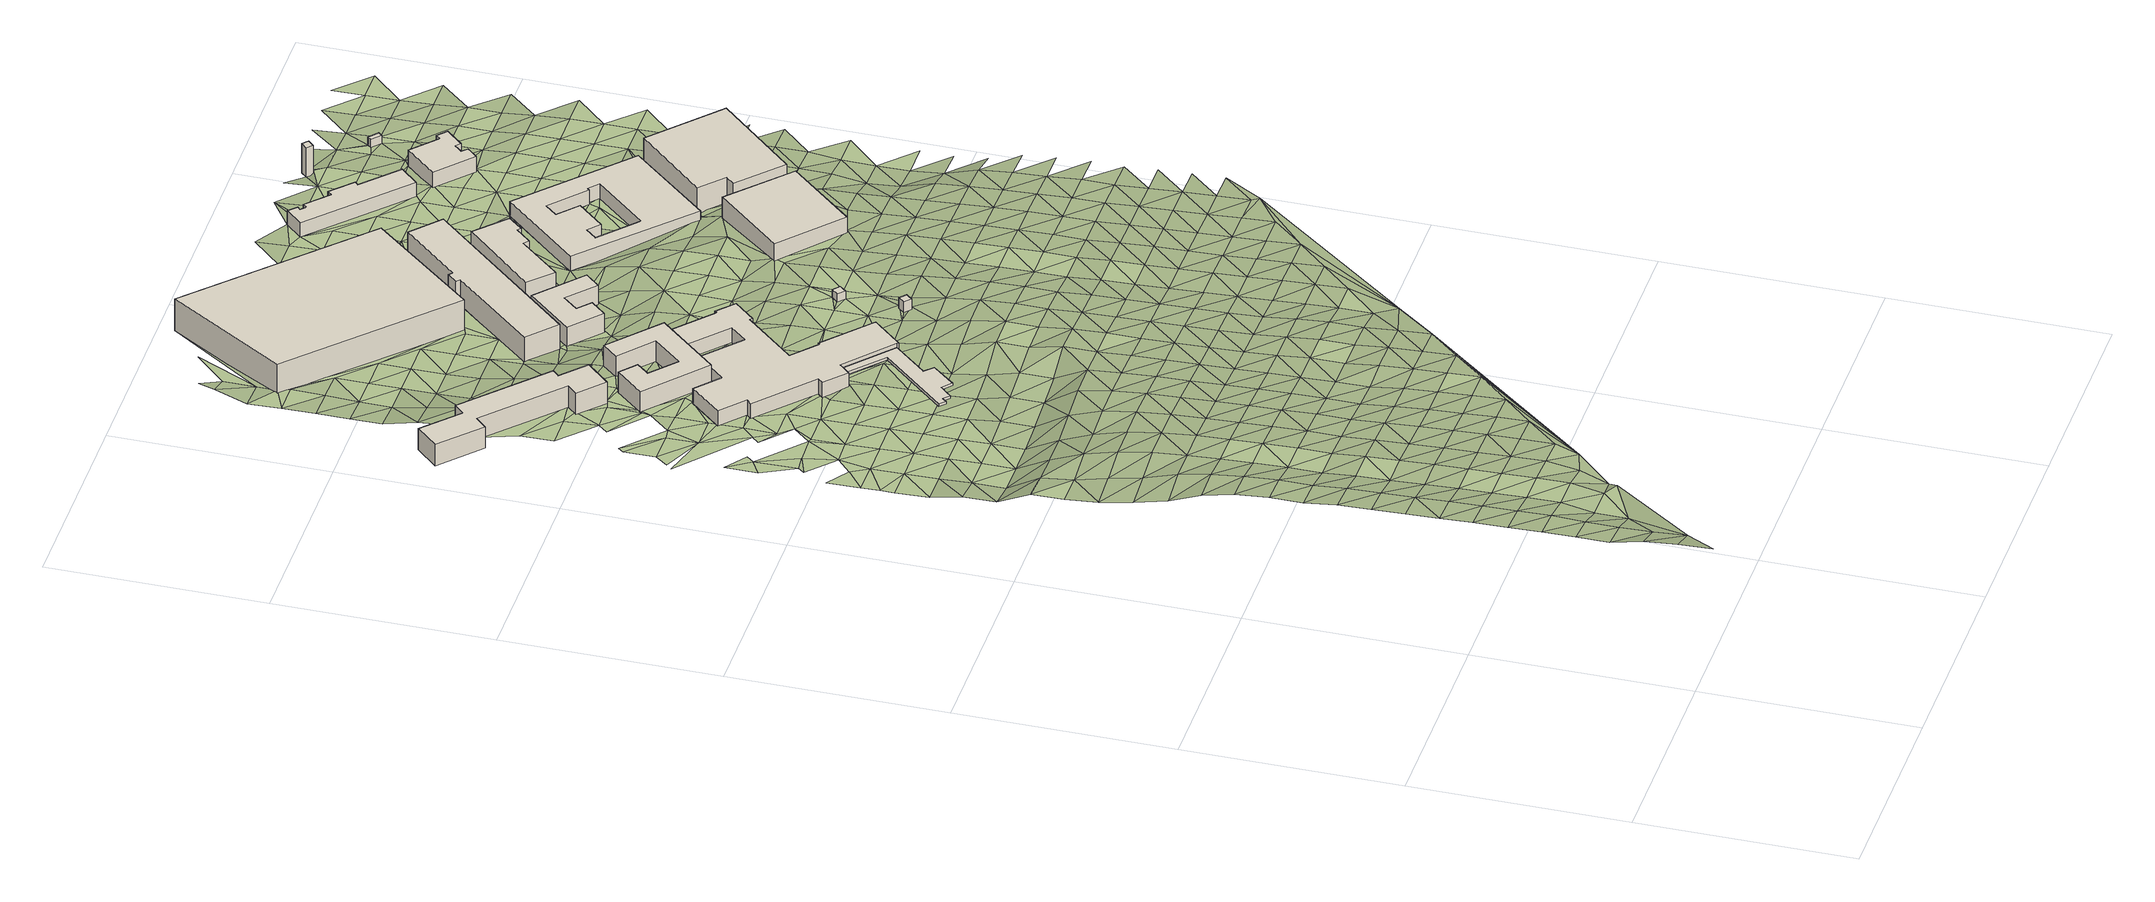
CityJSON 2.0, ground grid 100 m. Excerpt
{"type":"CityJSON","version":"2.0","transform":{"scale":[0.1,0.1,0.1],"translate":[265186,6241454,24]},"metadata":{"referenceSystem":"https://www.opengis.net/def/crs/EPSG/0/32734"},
"CityObjects":{
"building1":{"type":"Building","attributes":{"address":"Salt River Cape Town","building":"dormitory","building:levels":3,"beds":"45","residential":"university","building_height":9.7,"roof_height":46.94,"ground_height":37.24,"plus_code":"4FRW3F76+C26"},"geometry":[{"type":"Solid","lod":"1","boundaries":[[[[0,1,2,3]],[[1,4,5,2]],[[4,6,7,5]],[[6,8,9,7]],[[8,10,11,9]],[[10,12,13,11]],[[12,14,15,13]],[[14,16,17,15]],[[16,18,19,17]],[[18,20,21,19]],[[20,22,23,21]],[[22,0,3,23]],[[3,2,5,7,9,11,13,15,17,19,21,23]],[[22,20,18,16,14,12,10,8,6,4,1,0]]]]}]},
"building2":{"type":"Building","attributes":{"building":"roof","building:levels":1,"building_height":4.1,"roof_height":42.63,"ground_height":38.53,"bottom_roof_height":41.33,"plus_code":"4FRW3F66+V7G"},"geometry":[{"type":"Solid","lod":"1","boundaries":[[[[24,25,26,27]],[[25,28,29,26]],[[28,30,31,29]],[[30,32,33,31]],[[32,34,35,33]],[[34,36,37,35]],[[36,38,39,37]],[[38,40,41,39]],[[40,42,43,41]],[[42,44,45,43]],[[44,46,47,45]],[[46,24,27,47]],[[27,26,29,31,33,35,37,39,41,43,45,47]],[[46,44,42,40,38,36,34,32,30,28,25,24]]]]}]},
"building3":{"type":"Building","attributes":{"address":"Salt River Cape Town","building":"university","building:levels":2,"building_height":6.9,"roof_height":44.65,"ground_height":37.75,"plus_code":"4FRW3F76+358"},"geometry":[{"type":"Solid","lod":"1","boundaries":[[[[48,49,50,51]],[[49,52,53,50]],[[52,54,55,53]],[[54,56,57,55]],[[56,58,59,57]],[[58,60,61,59]],[[60,62,63,61]],[[62,64,65,63]],[[64,66,67,65]],[[66,68,69,67]],[[68,70,71,69]],[[70,72,73,71]],[[72,74,75,73]],[[74,76,77,75]],[[76,78,79,77]],[[78,80,81,79]],[[80,82,83,81]],[[82,84,85,83]],[[84,86,87,85]],[[86,88,89,87]],[[88,90,91,89]],[[90,92,93,91]],[[92,94,95,93]],[[94,96,97,95]],[[96,98,99,97]],[[98,48,51,99]],[[51,50,53,55,57,59,61,63,65,67,69,71,73,75,77,79,81,83,85,87,89,91,93,95,97,99]],[[98,96,94,92,90,88,86,84,82,80,78,76,74,72,70,68,66,64,62,60,58,56,54,52,49,48]]]]}]},
"building4":{"type":"Building","attributes":{"address":"Salt River Cape Town","building":"dormitory","building:levels":3,"beds":"45","residential":"university","building_height":9.7,"roof_height":46.88,"ground_height":37.18,"plus_code":"4FRW3F76+63X"},"geometry":[{"type":"Solid","lod":"1","boundaries":[[[[100,101,102,103]],[[101,104,105,102]],[[104,106,107,105]],[[106,108,109,107]],[[108,110,111,109]],[[110,112,113,111]],[[112,114,115,113]],[[114,116,117,115]],[[116,118,119,117]],[[118,100,103,119]],[[103,102,105,107,109,111,113,115,117,119]],[[118,116,114,112,110,108,106,104,101,100]]]]}]},
"building5":{"type":"Building","attributes":{"building":"guardhouse","building:levels":1,"building_height":4.1,"roof_height":46.44,"ground_height":42.34,"plus_code":"4FRW3F66+WF7"},"geometry":[{"type":"Solid","lod":"1","boundaries":[[[[120,121,122,123]],[[121,124,125,122]],[[124,126,127,125]],[[126,120,123,127]],[[123,122,125,127]],[[126,124,121,120]]]]}]},
"building6":{"type":"Building","attributes":{"building":"guardhouse","building:levels":1,"building_height":4.1,"roof_height":44.39,"ground_height":40.29,"plus_code":"4FRW3F76+2F8"},"geometry":[{"type":"Solid","lod":"1","boundaries":[[[[128,129,130,131]],[[129,132,133,130]],[[132,134,135,133]],[[134,128,131,135]],[[131,130,133,135]],[[134,132,129,128]]]]}]},
"building7":{"type":"Building","attributes":{"address":"358 on Victoria Victoria Road Cape Town","building":"commercial","building:levels":5,"building_height":15.3,"roof_height":44.76,"ground_height":29.46,"plus_code":"4FRW3F76+Q6G"},"geometry":[{"type":"Solid","lod":"1","boundaries":[[[[136,137,138,139]],[[137,140,141,138]],[[140,142,143,141]],[[142,136,139,143]],[[139,138,141,143]],[[142,140,137,136]]]]}]},
"building8":{"type":"Building","attributes":{"address":"Victoria Road Salt River Cape Town","building":"residential","building:levels":3,"building:flats":"25","residential":"student","building_height":9.7,"roof_height":38.97,"ground_height":29.27,"plus_code":"4FRW3F76+C8F"},"geometry":[{"type":"Solid","lod":"1","boundaries":[[[[144,145,146,147]],[[145,148,149,146]],[[148,150,151,149]],[[150,152,153,151]],[[152,154,155,153]],[[154,156,157,155]],[[156,158,159,157]],[[158,144,147,159]],[[147,146,149,151,153,155,157,159]],[[158,156,154,152,150,148,145,144]]]]}]},
"building9":{"type":"Building","attributes":{"address":"Victoria Road Salt River Cape Town","building":"residential","building:levels":4,"building:flats":"150","residential":"student","building_height":12.5,"roof_height":42.14,"ground_height":29.64,"plus_code":"4FRW3F76+G8G"},"geometry":[{"type":"Solid","lod":"1","boundaries":[[[[160,161,162,163]],[[161,164,165,162]],[[164,166,167,165]],[[166,168,169,167]],[[168,170,171,169]],[[170,172,173,171]],[[172,174,175,173]],[[174,160,163,175]],[[163,162,165,167,169,171,173,175]],[[174,172,170,168,166,164,161,160]]]]}]},
"building10":{"type":"Building","attributes":{"address":"Victoria Road Salt River Cape Town","building":"residential","building:levels":3,"building:flats":"25","residential":"student","building_height":9.7,"roof_height":38.89,"ground_height":29.19,"plus_code":"4FRW3F76+GFP"},"geometry":[{"type":"Solid","lod":"1","boundaries":[[[[176,177,178,179]],[[177,180,181,178]],[[180,182,183,181]],[[182,184,185,183]],[[184,186,187,185]],[[186,188,189,187]],[[188,190,191,189]],[[190,176,179,191]],[[179,178,181,183,185,187,189,191]],[[190,188,186,184,182,180,177,176]]]]}]},
"building11":{"type":"Building","attributes":{"address":"All Office 9 Browning Road Salt River 7925 Cape Town","building":"retail","building:levels":3,"building_height":9.7,"roof_height":46.3,"ground_height":36.6,"plus_code":"4FRW3F76+5M5"},"geometry":[{"type":"Solid","lod":"1","boundaries":[[[[192,193,194,195]],[[193,196,197,194]],[[196,198,199,197]],[[198,192,195,199]],[[195,194,197,199]],[[198,196,193,192]]]]}]},
"building12":{"type":"Building","attributes":{"building":"commercial","building:levels":2,"building_height":6.9,"roof_height":37.28,"ground_height":30.38,"plus_code":"4FRW3F76+CQF"},"geometry":[{"type":"Solid","lod":"1","boundaries":[[[[200,201,202,203]],[[201,204,205,202]],[[204,206,207,205]],[[206,200,203,207]],[[208,209,210,211]],[[209,212,213,210]],[[212,214,215,213]],[[214,216,217,215]],[[216,218,219,217]],[[218,220,221,219]],[[220,222,223,221]],[[222,224,225,223]],[[224,226,227,225]],[[226,208,211,227]],[[203,202,205,207],[211,210,213,215,217,219,221,223,225,227]],[[206,204,201,200],[226,224,222,220,218,216,214,212,209,208]]]]}]},
"building13":{"type":"Building","attributes":{"address":"Salt River Fire Station 346A Victoria Road Salt River 7925 Cape Town","building":"fire_station","building:levels":2,"amenity":"fire_station","operator":"City of Cape Town","building_height":6.9,"roof_height":35.78,"ground_height":28.88,"plus_code":"4FRW3F76+RH9"},"geometry":[{"type":"Solid","lod":"1","boundaries":[[[[228,229,230,231]],[[229,232,233,230]],[[232,234,235,233]],[[234,236,237,235]],[[236,238,239,237]],[[238,240,241,239]],[[240,242,243,241]],[[242,244,245,243]],[[244,246,247,245]],[[246,248,249,247]],[[248,250,251,249]],[[250,228,231,251]],[[231,230,233,235,237,239,241,243,245,247,249,251]],[[250,248,246,244,242,240,238,236,234,232,229,228]]]]}]},
"building14":{"type":"Building","attributes":{"address":"Fairland House 364B Victoria Road Salt River Cape Town","building":"commercial","building:levels":4,"building_height":12.5,"roof_height":46.32,"ground_height":33.82,"plus_code":"4FRW3F76+7RX"},"geometry":[{"type":"Solid","lod":"1","boundaries":[[[[252,253,254,255]],[[253,256,257,254]],[[256,258,259,257]],[[258,260,261,259]],[[260,262,263,261]],[[262,252,255,263]],[[255,254,257,259,261,263]],[[262,260,258,256,253,252]]]]}]},
"building15":{"type":"Building","attributes":{"building":"yes","building:levels":5,"building_height":15.3,"roof_height":41.51,"ground_height":26.21,"plus_code":"4FRW3F76+WP2"},"geometry":[{"type":"Solid","lod":"1","boundaries":[[[[264,265,266,267]],[[265,268,269,266]],[[268,270,271,269]],[[270,264,267,271]],[[267,266,269,271]],[[270,268,265,264]]]]}]},
"building16":{"type":"Building","attributes":{"address":"Beth Uriel 289 Victoria Road Salt River 7925 Cape Town","building":"residential","building:levels":2,"beds":"30","amenity":"social_facility","social_facility":"shelter","building_height":6.9,"roof_height":35.76,"ground_height":28.86,"plus_code":"4FRW3F76+PQ3"},"geometry":[{"type":"Solid","lod":"1","boundaries":[[[[272,273,274,275]],[[273,276,277,274]],[[276,278,279,277]],[[278,280,281,279]],[[280,282,283,281]],[[282,284,285,283]],[[284,286,287,285]],[[286,288,289,287]],[[288,290,291,289]],[[290,272,275,291]],[[275,274,277,279,281,283,285,287,289,291]],[[290,288,286,284,282,280,278,276,273,272]]]]}]},
"building17":{"type":"Building","attributes":{"address":"Me’Kasi Coffee","building":"retail","building:levels":1,"amenity":"cafe","building_height":4.1,"roof_height":30.56,"ground_height":26.46,"plus_code":"4FRW3F76+RRF"},"geometry":[{"type":"Solid","lod":"1","boundaries":[[[[292,293,294,295]],[[293,296,297,294]],[[296,298,299,297]],[[298,292,295,299]],[[295,294,297,299]],[[298,296,293,292]]]]}]},
"terrain1":{"type":"TINRelief","geometry":[{"type":"CompositeSurface","lod":"1","boundaries":[[[300,301,302]],[[303,300,302]],[[303,304,305]],[[302,304,303]],[[306,305,307]],[[304,307,305]],[[308,306,309]],[[307,309,306]],[[310,308,311]],[[304,302,312]],[[309,311,308]],[[307,304,312]],[[313,314,310]],[[309,307,312]],[[311,313,310]],[[315,316,314]],[[309,317,311]],[[313,315,314]],[[317,309,312]],[[318,316,319]],[[302,320,312]],[[313,311,321]],[[315,322,316]],[[311,317,321]],[[323,318,319]],[[316,322,319]],[[315,313,324]],[[321,324,313]],[[325,323,326]],[[317,312,327]],[[322,315,328]],[[326,323,319]],[[317,327,321]],[[324,328,315]],[[325,329,330]],[[331,319,322]],[[326,329,325]],[[327,312,320]],[[324,321,332]],[[322,328,331]],[[333,334,330]],[[332,321,327]],[[335,326,319]],[[329,333,330]],[[328,324,336]],[[319,331,335]],[[337,334,338]],[[336,324,332]],[[326,339,329]],[[334,333,338]],[[328,340,331]],[[335,339,326]],[[332,327,341]],[[342,337,343]],[[341,327,320]],[[340,328,336]],[[333,329,344]],[[338,343,337]],[[335,331,345]],[[339,344,329]],[[346,342,347]],[[336,332,348]],[[331,340,345]],[[338,333,349]],[[348,332,341]],[[343,347,342]],[[339,335,350]],[[344,349,333]],[[351,352,346]],[[340,336,353]],[[345,350,335]],[[354,343,338]],[[346,347,351]],[[348,353,336]],[[349,354,338]],[[355,352,356]],[[344,339,357]],[[345,340,358]],[[350,359,339]],[[360,347,343]],[[351,356,352]],[[353,358,340]],[[348,341,361]],[[349,344,357]],[[339,359,357]],[[354,360,343]],[[362,350,345]],[[347,363,351]],[[355,364,365]],[[353,348,361]],[[356,366,355]],[[358,362,345]],[[354,349,367]],[[360,363,347]],[[365,364,368]],[[369,359,350]],[[364,355,366]],[[357,367,349]],[[370,356,351]],[[358,353,371]],[[362,369,350]],[[363,370,351]],[[371,353,361]],[[372,368,373]],[[360,354,374]],[[367,375,354]],[[376,366,356]],[[357,359,377]],[[368,364,373]],[[369,378,359]],[[362,358,379]],[[363,360,374]],[[370,376,356]],[[354,375,374]],[[371,380,358]],[[367,357,377]],[[359,378,377]],[[381,382,372]],[[364,366,383]],[[369,362,379]],[[372,373,384]],[[358,380,379]],[[370,363,385]],[[376,383,366]],[[375,367,386]],[[372,384,381]],[[374,385,363]],[[387,388,382]],[[373,364,389]],[[378,369,390]],[[371,361,391]],[[377,386,367]],[[383,389,364]],[[379,390,369]],[[370,392,376]],[[375,393,374]],[[380,371,391]],[[385,394,370]],[[382,381,387]],[[395,388,396]],[[397,384,373]],[[386,393,375]],[[383,376,392]],[[377,378,398]],[[380,391,379]],[[370,394,392]],[[389,397,373]],[[390,399,378]],[[396,400,395]],[[385,374,401]],[[396,388,387]],[[381,384,402]],[[386,377,398]],[[378,399,398]],[[393,401,374]],[[403,404,400]],[[405,389,383]],[[390,379,406]],[[397,402,384]],[[407,408,404]],[[394,385,409]],[[383,392,405]],[[391,406,379]],[[391,361,410]],[[396,403,400]],[[393,386,411]],[[401,409,385]],[[407,404,403]],[[387,381,412]],[[399,390,413]],[[402,414,381]],[[398,411,386]],[[397,389,415]],[[389,405,416]],[[406,413,390]],[[387,412,396]],[[392,394,417]],[[409,418,394]],[[381,414,412]],[[397,415,402]],[[399,419,398]],[[401,393,420]],[[389,416,415]],[[411,421,393]],[[394,418,417]],[[413,419,399]],[[422,407,403]],[[423,403,396]],[[405,392,424]],[[425,426,427]],[[409,401,420]],[[406,391,410]],[[393,421,420]],[[425,428,429]],[[430,427,426]],[[411,398,431]],[[423,396,412]],[[422,429,428]],[[402,432,414]],[[416,405,424]],[[413,406,410]],[[402,415,433]],[[424,392,417]],[[419,431,398]],[[425,429,426]],[[410,361,434]],[[418,409,435]],[[436,430,426]],[[403,437,422]],[[421,411,438]],[[437,403,423]],[[402,433,432]],[[420,435,409]],[[414,439,412]],[[413,440,419]],[[431,438,411]],[[416,441,415]],[[424,442,416]],[[440,413,410]],[[412,439,423]],[[417,418,443]],[[421,444,420]],[[426,429,445]],[[422,445,429]],[[435,446,418]],[[414,432,439]],[[447,448,449]],[[422,437,450]],[[441,433,415]],[[431,419,451]],[[416,442,441]],[[438,444,421]],[[418,446,443]],[[419,440,451]],[[422,450,445]],[[452,453,447]],[[454,424,417]],[[435,420,455]],[[448,456,457]],[[437,423,458]],[[432,433,459]],[[438,431,460]],[[461,434,361]],[[423,439,462]],[[444,455,420]],[[424,454,442]],[[459,433,441]],[[456,448,447]],[[454,417,443]],[[451,460,431]],[[463,457,456]],[[458,450,437]],[[446,435,464]],[[440,410,434]],[[450,465,445]],[[423,462,458]],[[444,438,466]],[[455,464,435]],[[439,432,467]],[[440,434,451]],[[432,459,468]],[[460,466,438]],[[469,470,453]],[[441,442,471]],[[472,445,465]],[[473,463,456]],[[442,454,474]],[[453,475,447]],[[472,470,469]],[[467,462,439]],[[473,456,447]],[[476,465,450]],[[446,477,443]],[[432,468,467]],[[464,478,446]],[[450,458,479]],[[475,453,470]],[[460,451,480]],[[455,444,481]],[[442,474,471]],[[444,466,482]],[[459,441,483]],[[443,477,454]],[[475,484,447]],[[446,478,477]],[[485,473,447]],[[450,479,476]],[[480,451,434]],[[472,465,476]],[[361,486,461]],[[487,488,489]],[[462,490,458]],[[455,481,464]],[[485,447,484]],[[444,482,481]],[[483,468,459]],[[466,460,491]],[[462,467,490]],[[483,441,471]],[[492,475,470]],[[487,493,488]],[[494,470,472]],[[495,474,454]],[[491,460,480]],[[496,479,458]],[[497,478,464]],[[495,454,477]],[[485,498,473]],[[499,500,489]],[[494,492,470]],[[501,484,475]],[[482,466,502]],[[494,472,476]],[[503,493,504]],[[458,490,496]],[[497,464,481]],[[467,468,505]],[[498,506,473]],[[475,492,501]],[[468,483,507]],[[502,466,491]],[[506,503,504]],[[508,476,479]],[[509,471,474]],[[480,434,461]],[[499,489,488]],[[495,510,474]],[[488,493,511]],[[490,467,505]],[[477,478,512]],[[513,485,484]],[[478,497,514]],[[468,507,505]],[[496,508,479]],[[471,509,483]],[[491,480,461]],[[515,516,517]],[[518,481,482]],[[485,513,498]],[[474,510,509]],[[482,502,519]],[[503,520,493]],[[511,493,520]],[[521,516,515]],[[477,512,495]],[[478,514,512]],[[522,503,506]],[[523,494,476]],[[486,361,524]],[[525,496,490]],[[499,488,511]],[[476,508,526]],[[482,519,518]],[[506,498,527]],[[492,494,528]],[[503,522,520]],[[507,483,529]],[[497,481,530]],[[525,490,505]],[[522,506,527]],[[523,476,526]],[[510,495,531]],[[502,491,532]],[[509,529,483]],[[461,533,491]],[[498,513,527]],[[534,511,520]],[[514,497,530]],[[535,521,536]],[[522,534,520]],[[515,537,521]],[[531,495,512]],[[530,481,518]],[[517,538,515]],[[508,496,539]],[[519,502,532]],[[540,496,525]],[[528,494,523]],[[491,533,532]],[[541,505,507]],[[542,535,536]],[[536,521,537]],[[529,543,507]],[[526,508,544]],[[522,545,534]],[[510,546,509]],[[517,547,538]],[[539,496,540]],[[510,531,548]],[[505,541,525]],[[514,549,512]],[[550,518,519]],[[527,551,522]],[[530,552,514]],[[507,543,541]],[[544,523,526]],[[542,553,554]],[[544,508,539]],[[510,548,546]],[[532,550,519]],[[513,551,527]],[[555,529,509]],[[461,486,533]],[[514,552,549]],[[553,542,536]],[[513,556,551]],[[534,545,557]],[[515,558,537]],[[531,512,559]],[[515,538,560]],[[561,554,562]],[[563,540,525]],[[529,555,543]],[[564,530,518]],[[534,557,565]],[[525,541,566]],[[509,546,555]],[[518,550,567]],[[559,548,531]],[[568,532,533]],[[544,539,569]],[[562,554,553]],[[515,560,558]],[[559,512,549]],[[547,570,571]],[[572,557,545]],[[530,564,552]],[[573,536,537]],[[525,566,563]],[[571,570,565]],[[564,518,567]],[[574,561,575]],[[539,540,576]],[[538,547,577]],[[533,486,568]],[[556,578,551]],[[579,580,572]],[[541,543,581]],[[536,573,553]],[[582,546,548]],[[550,532,583]],[[584,561,562]],[[573,537,558]],[[579,585,580]],[[543,555,586]],[[571,577,547]],[[557,572,587]],[[565,557,587]],[[569,539,576]],[[588,560,538]],[[575,561,584]],[[576,540,563]],[[582,548,559]],[[581,566,541]],[[576,589,569]],[[549,552,590]],[[567,550,583]],[[538,577,588]],[[552,564,591]],[[543,586,581]],[[583,532,568]],[[574,575,592]],[[593,574,592]],[[594,571,565]],[[595,562,553]],[[558,560,596]],[[555,546,597]],[[552,591,590]],[[553,573,598]],[[546,582,599]],[[100,565,587]],[[571,594,577]],[[600,559,549]],[[567,601,564]],[[587,572,602]],[[596,560,588]],[[572,580,602]],[[580,585,602]],[[595,584,562]],[[563,566,603]],[[597,586,555]],[[604,589,576]],[[553,598,595]],[[566,581,605]],[[546,599,597]],[[601,567,583]],[[584,595,575]],[[594,565,100]],[[604,576,563]],[[600,549,590]],[[606,593,592]],[[607,591,564]],[[573,558,608]],[[582,559,609]],[[558,596,610]],[[524,568,486]],[[566,605,603]],[[551,578,611]],[[593,606,612]],[[563,613,604]],[[614,588,577]],[[581,586,615]],[[577,594,616]],[[607,564,601]],[[613,563,603]],[[617,578,618]],[[619,620,621]],[[608,598,573]],[[609,599,582]],[[583,568,622]],[[608,558,610]],[[615,586,597]],[[609,559,600]],[[618,578,623]],[[577,616,614]],[[621,620,624]],[[625,575,595]],[[605,581,626]],[[596,588,627]],[[590,591,628]],[[619,629,620]],[[601,583,622]],[[607,630,591]],[[598,625,595]],[[578,617,611]],[[626,581,615]],[[622,568,524]],[[631,594,100]],[[606,592,632]],[[627,610,596]],[[613,603,633]],[[634,597,599]],[[600,590,628]],[[627,588,614]],[[591,630,628]],[[625,598,608]],[[599,609,635]],[[618,636,617]],[[616,594,631]],[[605,637,603]],[[607,601,638]],[[621,624,639]],[[618,623,636]],[[640,620,629]],[[631,100,641]],[[100,611,641]],[[637,605,626]],[[599,635,634]],[[642,614,616]],[[622,638,601]],[[140,592,575]],[[633,643,613]],[[624,620,640]],[[615,597,644]],[[600,645,609]],[[646,611,617]],[[603,647,633]],[[630,607,648]],[[649,608,610]],[[643,650,629]],[[650,640,629]],[[610,627,651]],[[628,645,600]],[[627,614,642]],[[626,615,644]],[[616,631,652]],[[653,642,616]],[[647,603,637]],[[634,644,597]],[[607,638,648]],[[625,654,575]],[[625,608,649]],[[655,635,609]],[[649,610,651]],[[616,652,653]],[[640,656,624]],[[645,655,609]],[[639,624,657]],[[658,611,646]],[[633,659,643]],[[628,630,660]],[[657,624,656]],[[611,661,641]],[[630,648,662]],[[633,647,659]],[[622,524,663]],[[664,627,642]],[[631,641,665]],[[637,626,666]],[[634,635,667]],[[622,663,638]],[[644,668,626]],[[669,652,631]],[[670,650,643]],[[651,627,664]],[[640,650,670]],[[628,660,645]],[[72,658,646]],[[630,662,660]],[[655,667,635]],[[611,658,661]],[[637,666,647]],[[626,668,666]],[[665,641,661]],[[669,653,652]],[[631,665,669]],[[648,638,671]],[[643,659,670]],[[656,672,657]],[[625,649,654]],[[673,649,651]],[[674,644,634]],[[675,655,645]],[[658,72,70]],[[667,676,634]],[[647,677,659]],[[678,656,640]],[[671,662,648]],[[673,651,664]],[[670,679,640]],[[675,645,660]],[[671,638,663]],[[672,68,657]],[[661,658,680]],[[644,674,668]],[[70,680,658]],[[647,666,681]],[[634,676,674]],[[669,682,653]],[[659,683,670]],[[120,659,677]],[[647,681,677]],[[672,656,678]],[[659,120,683]],[[640,679,678]],[[669,665,684]],[[660,662,685]],[[524,686,663]],[[667,655,687]],[[70,68,688]],[[655,675,689]],[[673,654,649]],[[688,680,70]],[[668,690,666]],[[661,691,665]],[[685,662,671]],[[642,692,664]],[[664,654,673]],[[680,691,661]],[[668,674,690]],[[655,689,687]],[[68,672,693]],[[670,129,679]],[[694,676,667]],[[695,670,683]],[[677,681,696]],[[672,678,693]],[[677,696,697]],[[666,698,681]],[[675,660,699]],[[700,684,665]],[[660,685,701]],[[702,688,68]],[[683,697,695]],[[682,669,144]],[[679,134,678]],[[680,688,702]],[[695,129,670]],[[686,671,663]],[[703,679,129]],[[691,700,665]],[[698,666,690]],[[667,687,694]],[[703,134,679]],[[695,697,696]],[[674,676,704]],[[689,675,699]],[[682,705,653]],[[699,660,701]],[[693,702,68]],[[700,706,684]],[[654,664,692]],[[685,671,707]],[[674,704,690]],[[681,708,696]],[[681,698,709]],[[676,694,704]],[[524,710,686]],[[711,706,712]],[[691,680,713]],[[693,678,714]],[[702,715,680]],[[134,714,678]],[[695,716,129]],[[711,712,154]],[[132,129,716]],[[707,701,685]],[[708,695,696]],[[687,689,717]],[[681,709,708]],[[707,671,686]],[[699,718,689]],[[698,690,719]],[[691,713,700]],[[134,132,714]],[[680,715,713]],[[720,706,700]],[[721,702,693]],[[716,714,132]],[[682,144,705]],[[719,690,704]],[[689,718,717]],[[720,712,706]],[[722,694,687]],[[654,692,723]],[[714,721,693]],[[154,712,720]],[[695,724,716]],[[709,698,725]],[[726,699,701]],[[695,708,727]],[[701,707,728]],[[729,715,702]],[[730,700,713]],[[725,698,719]],[[687,717,722]],[[720,700,730]],[[731,704,694]],[[699,726,718]],[[695,727,724]],[[729,702,721]],[[726,701,728]],[[732,654,723]],[[177,705,144]],[[716,733,714]],[[715,734,713]],[[707,686,710]],[[704,731,719]],[[735,708,709]],[[709,725,736]],[[694,722,731]],[[144,180,177]],[[715,729,734]],[[716,724,733]],[[180,144,737]],[[720,730,738]],[[728,707,710]],[[727,708,735]],[[718,739,717]],[[740,721,714]],[[709,736,735]],[[718,726,741]],[[174,653,705]],[[737,720,738]],[[732,723,742]],[[710,524,743]],[[730,713,744]],[[725,719,745]],[[734,746,713]],[[719,731,747]],[[714,733,740]],[[718,741,739]],[[729,721,748]],[[724,727,749]],[[722,717,750]],[[728,751,726]],[[752,705,177]],[[742,753,732]],[[744,738,730]],[[736,725,745]],[[180,737,754]],[[719,747,745]],[[744,713,746]],[[751,728,710]],[[727,735,749]],[[654,732,755]],[[748,721,740]],[[717,739,750]],[[756,734,729]],[[738,757,737]],[[731,722,758]],[[759,741,726]],[[760,140,755]],[[733,724,761]],[[748,762,729]],[[724,749,763]],[[759,726,751]],[[754,737,206]],[[734,756,746]],[[758,747,731]],[[736,764,735]],[[756,729,762]],[[738,744,757]],[[745,765,736]],[[722,750,758]],[[733,761,740]],[[724,763,761]],[[754,766,180]],[[737,757,206]],[[739,741,767]],[[736,765,764]],[[741,759,768]],[[769,732,753]],[[748,740,761]],[[744,746,770]],[[751,710,771]],[[749,735,772]],[[773,745,747]],[[752,177,176]],[[770,746,756]],[[747,758,774]],[[741,768,767]],[[766,754,206]],[[772,763,749]],[[775,750,739]],[[759,751,771]],[[752,174,705]],[[772,735,764]],[[760,776,777]],[[778,757,744]],[[745,773,765]],[[180,766,182]],[[747,774,773]],[[779,762,748]],[[776,760,780]],[[770,778,744]],[[739,767,775]],[[778,206,757]],[[756,762,779]],[[758,750,781]],[[782,748,761]],[[760,755,780]],[[782,761,763]],[[732,783,755]],[[769,783,732]],[[765,784,764]],[[768,759,785]],[[763,772,786]],[[771,787,759]],[[779,770,756]],[[774,758,781]],[[765,773,784]],[[781,750,775]],[[743,771,710]],[[763,786,782]],[[759,787,785]],[[182,766,184]],[[188,766,206]],[[772,764,788]],[[767,768,789]],[[790,752,176]],[[780,755,791]],[[780,792,776]],[[774,793,773]],[[770,794,778]],[[788,764,784]],[[174,752,790]],[[766,188,184]],[[780,791,792]],[[793,774,781]],[[770,779,794]],[[768,785,789]],[[795,779,748]],[[796,786,772]],[[797,775,767]],[[206,778,798]],[[773,799,784]],[[771,743,787]],[[788,796,772]],[[755,783,800]],[[186,184,188]],[[783,769,800]],[[776,792,801]],[[799,773,793]],[[767,789,797]],[[786,802,782]],[[803,781,775]],[[804,785,787]],[[769,174,805]],[[176,174,790]],[[806,791,755]],[[807,808,809]],[[800,769,805]],[[810,788,784]],[[776,801,811]],[[796,802,786]],[[794,798,778]],[[206,204,188]],[[806,792,791]],[[781,803,793]],[[794,779,795]],[[810,784,799]],[[803,775,797]],[[807,809,812]],[[787,743,804]],[[800,806,755]],[[812,809,813]],[[174,176,814]],[[782,802,815]],[[788,816,796]],[[817,789,785]],[[792,228,801]],[[818,190,188]],[[804,819,785]],[[814,176,190]],[[788,810,816]],[[174,820,805]],[[820,800,805]],[[821,799,793]],[[789,817,797]],[[792,806,822]],[[793,803,823]],[[785,819,817]],[[228,792,822]],[[794,795,798]],[[812,824,807]],[[188,204,818]],[[814,820,174]],[[796,825,802]],[[799,821,810]],[[811,801,826]],[[793,823,821]],[[796,816,827]],[[228,826,801]],[[806,800,828]],[[807,824,829]],[[192,782,815]],[[190,818,204]],[[795,830,798]],[[803,797,831]],[[800,820,828]],[[832,804,743]],[[796,827,825]],[[817,833,797]],[[204,814,190]],[[834,812,813]],[[802,835,815]],[[804,832,819]],[[798,830,836]],[[830,795,837]],[[806,838,822]],[[812,834,824]],[[839,840,841]],[[831,823,803]],[[841,840,829]],[[810,842,816]],[[838,228,822]],[[810,821,843]],[[797,833,831]],[[820,814,844]],[[836,830,837]],[[828,838,806]],[[802,825,835]],[[842,827,816]],[[819,845,817]],[[810,843,842]],[[834,829,824]],[[844,814,204]],[[837,795,192]],[[846,836,837]],[[847,848,849]],[[821,823,850]],[[851,839,841]],[[841,829,851]],[[823,831,852]],[[853,815,835]],[[849,848,854]],[[855,834,813]],[[828,820,856]],[[825,827,857]],[[833,817,858]],[[815,853,192]],[[844,859,820]],[[860,228,838]],[[850,843,821]],[[823,852,850]],[[857,827,842]],[[829,834,851]],[[838,828,856]],[[849,861,826]],[[856,820,859]],[[831,833,862]],[[849,854,861]],[[837,192,863]],[[798,836,864]],[[835,825,865]],[[866,867,854]],[[868,844,204]],[[825,857,869]],[[852,831,862]],[[855,851,834]],[[842,843,870]],[[843,850,871]],[[867,861,854]],[[872,192,853]],[[851,855,873]],[[835,865,853]],[[859,844,868]],[[867,866,874]],[[825,869,865]],[[838,856,860]],[[875,868,204]],[[872,863,192]],[[843,871,870]],[[876,875,204]],[[852,877,850]],[[857,842,878]],[[879,872,853]],[[859,880,856]],[[878,869,857]],[[881,867,874]],[[868,882,859]],[[878,842,870]],[[879,853,865]],[[874,883,884]],[[861,867,881]],[[871,850,885]],[[872,886,863]],[[860,856,880]],[[882,880,859]],[[876,204,864]],[[881,874,884]],[[875,887,868]],[[888,232,883]],[[872,879,886]],[[864,836,889]],[[890,865,869]],[[870,871,891]],[[887,875,876]],[[869,878,892]],[[860,880,232]],[[884,883,893]],[[886,894,863]],[[869,892,890]],[[893,883,232]],[[868,895,882]],[[870,896,878]],[[879,865,897]],[[887,898,868]],[[884,899,881]],[[882,895,880]],[[886,879,897]],[[895,868,898]],[[899,884,893]],[[897,865,890]],[[900,887,876]],[[892,878,901]],[[881,264,902]],[[903,876,864]],[[232,880,272]],[[900,876,903]],[[863,894,252]],[[904,264,881]],[[232,272,893]],[[899,905,881]],[[881,905,904]],[[886,906,894]],[[907,898,887]],[[908,890,892]],[[897,909,886]],[[887,900,907]],[[899,893,910]],[[886,909,906]],[[911,864,889]],[[911,903,864]],[[895,898,912]],[[904,905,268]],[[893,272,910]],[[900,903,911]],[[913,897,890]],[[907,912,898]],[[905,899,914]],[[889,915,911]],[[894,906,916]],[[917,918,919]],[[920,918,895]],[[921,917,919]],[[897,913,909]],[[910,914,899]],[[889,252,915]],[[900,922,907]],[[920,895,912]],[[905,923,268]],[[894,916,252]],[[910,272,924]],[[918,920,919]],[[911,922,900]],[[914,923,905]],[[925,906,909]],[[926,910,924]],[[927,912,907]],[[919,920,928]],[[922,927,907]],[[252,929,915]],[[268,923,930]],[[293,914,910]],[[925,916,906]],[[931,911,915]],[[928,932,919]],[[915,929,933]],[[934,910,926]],[[935,920,912]],[[936,923,914]],[[928,926,932]],[[922,911,931]],[[910,934,293]],[[915,933,931]],[[927,935,912]],[[936,914,293]],[[928,934,926]],[[916,937,252]],[[298,923,936]],[[920,938,928]],[[922,939,927]],[[940,929,252]],[[935,938,920]],[[298,941,923]],[[933,929,940]],[[939,922,931]],[[293,934,942]],[[942,298,296]],[[942,296,293]],[[943,934,928]],[[944,935,927]],[[938,943,928]],[[942,941,298]],[[923,941,945]],[[944,927,939]],[[942,934,946]],[[947,931,933]],[[938,935,948]],[[943,946,934]],[[939,931,947]],[[948,935,944]],[[949,941,942]],[[950,943,938]],[[946,949,942]],[[938,948,950]],[[944,939,951]],[[946,943,952]],[[949,953,941]],[[951,948,944]],[[952,943,950]],[[941,953,954]],[[955,949,946]],[[946,952,955]],[[950,948,956]],[[953,949,957]],[[956,952,950]],[[957,949,955]],[[958,954,953]],[[953,957,958]],[[955,952,959]],[[959,957,955]],[[960,958,957]],[[958,960,961]]]}]}
},
"vertices":[
[7,5552,119],[190,5382,119],[190,5382,229],[7,5552,229],[239,5434,119],[239,5434,229],[573,5124,119],[573,5124,229],[530,5078,119],[530,5078,229],[645,4972,119],[645,4972,229],[748,5082,119],[748,5082,229],[637,5185,119],[637,5185,229],[665,5216,119],[665,5216,229],[308,5548,119],[308,5548,229],[264,5502,119],[264,5502,229],[102,5653,119],[102,5653,229],
[1041,4037,173],[1199,3894,173],[1199,3894,186],[1041,4037,186],[926,3591,173],[926,3591,186],[954,3566,173],[954,3566,186],[970,3585,173],[970,3585,186],[998,3559,173],[998,3559,186],[1048,3613,173],[1048,3613,186],[1090,3575,173],[1090,3575,186],[1182,3681,173],[1182,3681,186],[1143,3719,173],[1143,3719,186],[1280,3873,173],[1280,3873,186],[1065,4063,173],[1065,4063,186],
[1041,4037,129],[1065,4063,129],[1065,4063,206],[1041,4037,206],[1280,3873,129],[1280,3873,206],[1287,3867,129],[1287,3867,206],[1410,4003,129],[1410,4003,206],[1195,4195,129],[1195,4195,206],[1188,4188,129],[1188,4188,206],[1074,4290,129],[1074,4290,206],[1282,4522,129],[1282,4522,206],[1293,4512,129],[1293,4512,206],[1382,4610,129],[1382,4610,206],[1302,4681,129],[1302,4681,206],[1294,4671,129],[1294,4671,206],[1122,4825,129],[1122,4825,206],[1035,4730,129],[1035,4730,206],[1203,4579,129],[1203,4579,206],[1134,4503,129],[1134,4503,206],[962,4657,129],[962,4657,206],[839,4521,129],[839,4521,206],[730,4618,129],[730,4618,206],[599,4473,129],[599,4473,206],[709,4374,129],[709,4374,206],[687,4351,129],[687,4351,206],[939,4124,129],[939,4124,206],[919,4101,129],[919,4101,206],[1017,4013,129],[1017,4013,206],
[902,5060,123],[838,4989,123],[838,4989,229],[902,5060,229],[991,4854,123],[991,4854,229],[873,4721,123],[873,4721,229],[755,4825,123],[755,4825,229],[805,4882,123],[805,4882,229],[730,4948,123],[730,4948,229],[615,4818,123],[615,4818,229],[885,4580,123],[885,4580,229],[1132,4857,123],[1132,4857,229],
[1556,3920,170],[1587,3893,170],[1587,3893,224],[1556,3920,224],[1613,3923,170],[1613,3923,224],[1582,3950,170],[1582,3950,224],
[1566,4215,163],[1597,4188,163],[1597,4188,204],[1566,4215,204],[1624,4219,163],[1624,4219,204],[1593,4245,163],[1593,4245,204],
[1094,5727,44],[1509,6209,44],[1509,6209,208],[1094,5727,208],[772,6912,44],[772,6912,208],[425,6363,44],[425,6363,208],
[1280,5484,51],[1094,5276,51],[1094,5276,150],[1280,5484,150],[1237,5150,51],[1237,5150,150],[1300,5221,51],[1300,5221,150],[1240,5275,51],[1240,5275,150],[1301,5344,51],[1301,5344,150],[1429,5230,51],[1429,5230,150],[1490,5298,51],[1490,5298,150],
[1547,6101,51],[1309,5837,51],[1309,5837,181],[1547,6101,181],[1291,5853,51],[1291,5853,181],[1250,5808,51],[1250,5808,181],[1268,5792,51],[1268,5792,181],[931,5418,51],[931,5418,181],[1065,5299,51],[1065,5299,181],[1680,5982,51],[1680,5982,181],
[1666,5856,52],[1369,5532,52],[1369,5532,149],[1666,5856,149],[1473,5429,52],[1473,5429,149],[1642,5619,52],[1642,5619,149],[1665,5599,52],[1665,5599,149],[1730,5671,52],[1730,5671,149],[1746,5658,52],[1746,5658,149],[1804,5725,52],[1804,5725,149],
[2365,4622,107],[2095,4870,107],[2095,4870,223],[2365,4622,223],[1822,4564,107],[1822,4564,223],[2095,4320,107],[2095,4320,223],
[2095,4965,58],[2418,5329,58],[2418,5329,133],[2095,4965,133],[1946,5763,58],[1946,5763,133],[1623,5408,58],[1623,5408,133],[1956,5605,58],[2117,5461,58],[2117,5461,133],[1956,5605,133],[2125,5470,58],[2125,5470,133],[2170,5429,58],[2170,5429,133],[1955,5190,58],[1955,5190,133],[1786,5342,58],[1786,5342,133],[1831,5392,58],[1831,5392,133],[1885,5343,58],[1885,5343,133],[1998,5468,58],[1998,5468,133],[1906,5550,58],[1906,5550,133],
[1574,6583,45],[1992,6188,45],[1992,6188,118],[1574,6583,118],[2072,6272,45],[2072,6272,118],[1912,6423,45],[1912,6423,118],[1927,6439,45],[1927,6439,118],[1829,6532,45],[1829,6532,118],[1810,6513,45],[1810,6513,118],[1710,6608,45],[1710,6608,118],[1693,6590,45],[1693,6590,118],[1671,6611,45],[1671,6611,118],[1684,6625,45],[1684,6625,118],[1647,6660,45],[1647,6660,118],
[2730,5029,76],[2425,5307,76],[2425,5307,223],[2730,5029,223],[2132,4989,76],[2132,4989,223],[2240,4890,76],[2240,4890,223],[2204,4851,76],[2204,4851,223],[2400,4671,76],[2400,4671,223],
[2036,6685,22],[2061,6662,22],[2061,6662,175],[2036,6685,175],[2087,6689,22],[2087,6689,175],[2062,6712,22],[2062,6712,175],
[2215,6285,34],[2083,6141,34],[2083,6141,118],[2215,6285,118],[2246,5996,34],[2246,5996,118],[2291,6043,34],[2291,6043,118],[2266,6067,34],[2266,6067,118],[2297,6102,34],[2297,6102,118],[2319,6082,34],[2319,6082,118],[2392,6161,34],[2392,6161,118],[2349,6200,34],[2349,6200,118],[2331,6180,34],[2331,6180,118],
[2316,6478,25],[2358,6442,25],[2358,6442,66],[2316,6478,66],[2374,6459,25],[2374,6459,66],[2331,6496,25],[2331,6496,66],
[299,160,535],[299,5,541],[449,160,479],[299,310,521],[449,310,469],[299,460,488],[299,610,488],[449,460,465],[299,760,486],[449,610,465],[299,910,481],[449,760,469],[599,460,408],[449,910,463],[299,1065,476],[449,1065,460],[299,1210,471],[599,610,408],[299,1360,466],[449,1360,450],[820,573,408],[599,760,434],[449,1210,456],[299,1510,461],[599,910,432],[299,1660,455],[449,1510,444],[749,610,408],[599,1065,426],[449,1660,438],[299,1810,438],[599,1210,422],[749,760,434],[449,1810,426],[299,1960,438],[599,1360,415],[749,910,432],[299,2115,424],[449,1960,426],[599,1510,408],[749,1065,426],[887,628,360],[299,2260,392],[449,2115,415],[599,1660,402],[749,1210,422],[299,2405,335],[449,2260,399],[899,760,398],[599,1810,388],[749,1360,415],[449,2405,369],[299,2560,297],[899,910,418],[599,1960,388],[299,2710,270],[449,2560,322],[749,1660,402],[899,1065,412],[749,1510,408],[599,2115,382],[1039,802,376],[899,1210,406],[599,2260,376],[449,2860,256],[299,2860,255],[449,2710,291],[749,1810,388],[299,3010,254],[899,1360,399],[599,2405,368],[1050,910,404],[299,3160,185],[449,3010,237],[749,2115,382],[749,1960,388],[599,2560,352],[899,1660,385],[899,1510,392],[1050,1210,395],[1050,1065,401],[449,3310,155],[299,3310,185],[599,2710,328],[449,3160,155],[749,2260,376],[899,1810,374],[449,3455,148],[299,3455,153],[599,2860,287],[1050,1360,387],[1200,1065,389],[749,2560,352],[899,1960,374],[749,2405,368],[299,3610,147],[449,3610,145],[599,3010,228],[1050,1660,371],[1050,1510,379],[301,3673,147],[899,2115,367],[599,3160,153],[449,3760,143],[299,3760,144],[749,2710,328],[1200,1210,384],[402,3839,142],[299,3910,143],[899,2260,361],[1350,1210,373],[1050,1810,359],[599,3455,149],[1200,1360,375],[599,3310,153],[749,3010,228],[749,2860,287],[899,2560,345],[899,2405,354],[1200,1510,367],[1050,2115,352],[1050,1960,359],[478,3907,142],[599,3610,148],[899,2710,331],[372,4053,142],[369,4251,139],[299,4210,139],[348,4024,142],[449,4060,139],[299,4360,138],[1200,1660,354],[749,3310,153],[749,3160,153],[1500,1360,359],[1050,2260,347],[401,4288,137],[599,3760,144],[1200,1810,339],[749,3455,149],[1350,1360,365],[899,3010,255],[899,2860,308],[1050,2560,332],[1200,1960,339],[580,4066,137],[1050,2405,339],[449,4515,133],[299,4660,135],[256,4602,135],[599,3910,139],[1350,1510,355],[231,4575,135],[542,4303,138],[1050,2710,324],[1200,2115,335],[449,4660,133],[299,4805,133],[749,3760,144],[899,3160,167],[1350,1660,345],[1650,1510,341],[749,3610,148],[319,4831,133],[1200,2260,331],[599,4060,137],[1350,1810,323],[899,3455,150],[899,3310,167],[513,4270,138],[599,4210,137],[1050,3010,283],[652,4148,137],[504,4667,133],[1050,2860,309],[599,4360,138],[749,4060,137],[1200,2560,316],[1200,2405,323],[749,3910,139],[1500,1510,353],[1350,2115,315],[1350,1960,323],[1050,3160,189],[599,4473,136],[599,4515,136],[1801,1660,320],[299,5110,132],[449,5110,132],[299,5260,132],[899,3610,147],[1500,1660,344],[687,4351,138],[462,4956,133],[749,4210,137],[1200,2710,310],[899,3760,144],[1350,2260,312],[599,4660,136],[573,5124,131],[239,5434,132],[709,4374,138],[1500,1810,334],[599,4805,132],[423,4913,133],[1050,3455,155],[590,4764,132],[1050,3310,189],[899,3910,139],[1200,3010,288],[1200,2860,301],[530,5078,131],[1350,2560,298],[730,4618,136],[1350,2405,306],[449,5560,118],[299,5560,129],[308,5548,129],[1500,2115,315],[1500,1960,315],[599,4960,131],[299,5710,115],[615,4818,132],[919,4101,138],[1993,1860,284],[1050,3610,146],[899,4060,138],[749,4660,136],[939,4124,138],[1200,3160,214],[1500,2260,301],[1350,2710,294],[1650,1810,324],[1650,1660,333],[645,4972,131],[299,5865,78],[449,5865,62],[449,5710,88],[599,5410,92],[1050,3910,141],[1050,3760,145],[1200,3455,177],[299,6010,78],[1200,3310,214],[1017,4013,149],[730,4948,131],[1350,3010,279],[665,5216,121],[1350,2860,289],[1500,2560,286],[1650,1960,309],[885,4580,138],[1500,2405,292],[449,6010,62],[299,6160,78],[1350,3160,279],[839,4521,138],[749,4960,131],[599,5710,58],[1500,2710,280],[599,5560,65],[299,6310,74],[449,6160,69],[1200,3760,145],[1650,2260,295],[748,5082,131],[1200,3610,152],[1650,2115,309],[1801,1810,311],[1041,4037,149],[637,5185,121],[749,5110,131],[805,4882,132],[599,5865,58],[299,6460,69],[425,6363,71],[1200,3910,150],[749,5260,121],[962,4657,138],[755,4825,132],[899,4805,136],[1350,3455,245],[1500,2860,276],[1801,1960,297],[449,6310,71],[873,4721,138],[1350,3310,245],[838,4989,130],[749,5410,92],[1065,4063,149],[1650,2560,271],[1650,2405,281],[449,6460,55],[368,6624,67],[899,5110,123],[599,6160,58],[749,5560,65],[1500,3160,266],[599,6010,58],[1500,3010,274],[1650,2710,265],[1801,2115,297],[991,4854,133],[1350,3760,176],[1280,3873,154],[1350,3610,203],[449,6610,56],[1801,2260,285],[749,5865,58],[1650,2860,261],[749,5710,58],[1132,4857,125],[414,6706,51],[1287,3867,154],[899,5410,67],[1500,3310,249],[899,5260,93],[1035,4730,137],[1050,4660,137],[1188,4188,144],[1200,4210,144],[1074,4290,138],[1951,1960,268],[1134,4503,132],[1200,4360,138],[749,6010,58],[1500,3455,249],[899,5560,63],[1801,2560,259],[1195,4195,144],[1801,2405,269],[1050,5110,98],[599,6760,51],[1350,3910,154],[1650,3160,251],[1650,3010,256],[1203,4579,132],[1500,3610,227],[1951,2115,268],[1282,4522,143],[1350,4210,166],[1050,4960,125],[931,5418,67],[1410,4003,158],[1650,3310,241],[1801,2710,253],[1122,4825,133],[1500,3760,194],[1951,2260,261],[899,5865,59],[1350,4060,158],[899,5710,60],[1050,5260,62],[1065,5299,62],[1094,5727,64],[1801,2860,250],[1350,4360,160],[1293,4512,143],[1200,4805,125],[1500,3910,170],[1951,2560,242],[1200,4960,98],[1951,2405,252],[2101,2115,268],[1050,5560,64],[1200,5110,62],[1650,3610,230],[1801,3010,244],[1650,3455,241],[1094,5276,62],[1500,4060,165],[2101,2260,261],[1350,4515,143],[1050,5710,64],[1801,3310,227],[1951,2710,234],[1801,3160,238],[1587,3893,183],[1500,4360,164],[1500,4210,165],[1350,4805,129],[1650,3760,212],[1200,5410,52],[1582,3950,183],[1237,5150,62],[2101,2405,252],[2251,2260,252],[1951,3010,220],[1350,4660,129],[1951,2860,227],[1801,3455,227],[1350,4960,116],[1268,5792,58],[1500,4515,153],[1951,3160,215],[1650,4060,168],[1650,3910,183],[1613,3923,183],[1801,3610,221],[2101,2710,234],[1350,5110,70],[2101,2560,242],[1500,4660,129],[1566,4215,165],[1951,3310,201],[1350,5560,52],[1300,5221,52],[2251,2405,243],[1801,3910,196],[1801,3760,211],[2401,2405,235],[1240,5275,53],[1350,5260,52],[1500,4960,123],[1650,4360,159],[1500,4805,129],[1650,4210,163],[2101,3010,220],[2101,2860,227],[1951,3455,201],[1429,5230,61],[1650,4515,150],[2101,3160,215],[1250,5808,58],[1801,4210,164],[1951,3610,196],[2251,2710,224],[1801,4060,177],[2251,2560,233],[1650,4660,131],[1500,5110,95],[2101,3310,201],[1350,6010,54],[1801,4360,159],[1650,4805,131],[1951,3910,183],[1951,3760,190],[1490,5298,61],[1500,5260,61],[2251,3010,212],[1801,4515,147],[2251,2860,219],[1291,5853,56],[2724,2675,205],[1650,5110,118],[2101,3610,196],[1650,4960,125],[2101,3455,201],[1822,4564,147],[1951,4060,175],[2251,3160,204],[2401,2560,225],[1500,5710,51],[1309,5837,56],[1500,5410,52],[1509,6209,52],[1801,4805,131],[1650,5260,89],[2251,3310,190],[2401,2710,217],[1200,6610,45],[1951,4360,154],[1801,4660,131],[1951,4210,163],[2101,3910,183],[2101,3760,190],[1650,5560,52],[2401,3010,202],[2401,2860,210],[1547,6101,52],[1801,4960,125],[2552,2560,220],[2101,4060,175],[2251,3610,186],[2251,3455,190],[2401,3160,195],[1350,6610,46],[1200,6760,42],[1801,5110,110],[1951,4805,126],[1350,6460,48],[2401,3310,183],[2095,4320,154],[1500,6160,52],[2251,3760,180],[2552,2860,203],[2101,4210,163],[2552,2710,212],[2251,3910,173],[2552,3010,194],[1650,5865,52],[1500,6310,50],[1500,6460,48],[2401,3455,183],[1951,4960,98],[2095,4870,126],[2251,4060,164],[2552,3160,188],[2095,4965,98],[2401,3610,178],[1650,6160,51],[1500,6610,45],[2251,4210,154],[2552,3310,176],[2702,2710,205],[1650,6010,51],[1650,6310,48],[1885,5343,61],[1831,5392,60],[1786,5342,60],[2401,3760,171],[1500,6760,37],[1951,5260,66],[1955,5190,66],[1801,5865,52],[2251,4360,146],[2401,3910,160],[2702,3010,188],[1801,5710,52],[2702,2860,196],[1801,6010,50],[2552,3610,168],[1650,6460,47],[2552,3455,176],[1951,5410,61],[2401,4210,141],[1647,6660,47],[2401,4060,150],[1801,6160,50],[1998,5468,61],[2101,4960,98],[2702,3310,169],[2852,2860,188],[2702,3160,180],[2101,5410,61],[2401,4360,130],[2132,4989,98],[2204,4851,121],[1801,6310,50],[1956,5605,61],[1906,5550,61],[1951,5560,61],[2552,3910,148],[2552,3760,158],[1951,5865,53],[2852,3010,180],[2240,4890,100],[1671,6611,47],[1693,6590,47],[1684,6625,47],[2702,3610,156],[2117,5461,61],[2702,3455,169],[2401,4515,125],[1710,6608,47],[2170,5429,61],[1951,6160,51],[2552,4060,136],[2852,3160,173],[1951,6010,51],[1992,6188,51],[1801,6760,36],[2852,3310,160],[2400,4671,107],[2418,5329,79],[2552,4360,79],[1810,6513,49],[1801,6610,47],[2101,5865,53],[2552,4210,91],[2702,3910,132],[2702,3760,148],[2401,4660,107],[2125,5470,61],[1829,6532,49],[2101,5710,58],[2251,5560,60],[2852,3455,160],[2702,4060,86],[2552,4515,100],[2083,6141,51],[1951,6610,47],[2101,6010,51],[1927,6439,49],[1951,6460,49],[2852,3610,149],[2552,4660,99],[2251,5710,55],[1912,6423,49],[2425,5307,79],[2702,4360,69],[2852,3760,134],[2702,4210,70],[2101,6310,45],[2552,4805,99],[2246,5996,49],[2852,3910,89],[2702,4515,71],[2251,5865,53],[2101,6460,48],[2401,5560,57],[2852,4060,73],[1951,6760,36],[2401,5410,63],[2061,6662,43],[2101,6610,43],[2702,4805,83],[2401,5710,55],[2852,4210,71],[2702,4660,83],[2251,6310,34],[2552,5410,59],[2401,5865,54],[2852,4515,69],[2251,6460,36],[2552,5260,68],[2702,4960,76],[2266,6067,49],[2291,6043,49],[2319,6082,49],[2401,6010,42],[2297,6102,49],[2552,5560,57],[2251,6610,31],[2331,6180,42],[2852,4805,71],[2349,6200,42],[2552,5710,55],[2401,6160,42],[2702,5110,67],[2251,6760,8],[2702,5410,58],[2392,6161,42],[2702,5260,60],[2401,6310,28],[2552,5865,51],[2316,6478,36],[2852,4960,66],[2552,6010,36],[2702,5560,58],[2852,5110,61],[2401,6610,14],[2401,6460,25],[2552,6160,36],[2702,5710,55],[2401,6760,4],[2552,6310,24],[2852,5410,58],[2702,5865,46],[2552,6460,18],[2702,6010,31],[2852,5710,50],[2702,6160,31],[2552,6610,9],[2552,6760,3],[2702,6310,17],[2852,6010,24],[2702,6460,11],[2702,6610,8],[2852,6310,14],[2852,6610,6],[2702,6760,4]
]}
